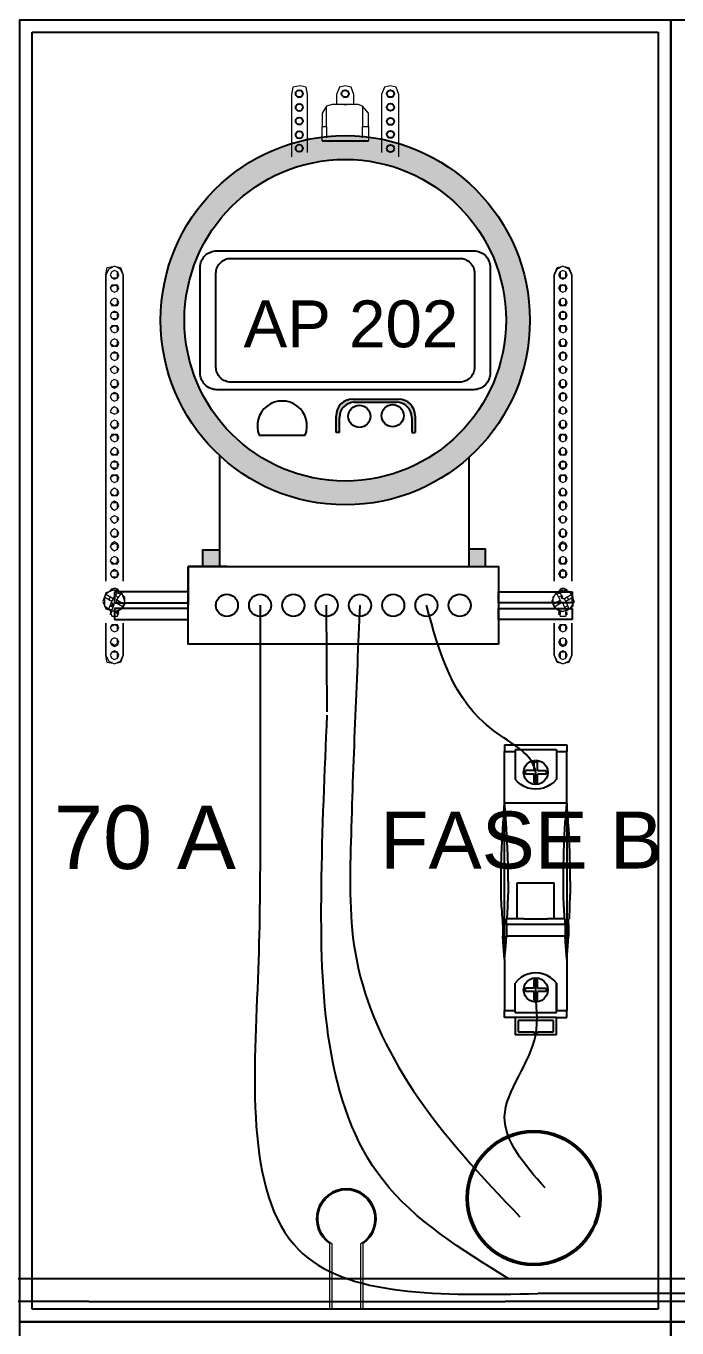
# Model space of a CAD drawing. Header units: millimetres. Extents: x 2991 to 3503, y 2795 to 2987.
# Drawn here: x 3353.17 to 3357.29, y 2888.04 to 2896.27 of the extents above; entities that cross this region are included whole.
import ezdxf

# ---------------------------------------------------------------- set-up
doc = ezdxf.new("R2010")
doc.units = ezdxf.units.MM
doc.linetypes.add('ACAD_ISO02W100', pattern=[15, 12, -3])
doc.layers.add('IND', color=7, linetype='Continuous', lineweight=13)
doc.layers.add('Pranchas', color=3, linetype='Continuous')
doc.styles.get("Standard").update_dxf_attribs({"font": ''})
doc.styles.get('Standard').set_extended_font_data('Arial')

msp = doc.modelspace()

# ---------------------------------------------------------------- hatches: boundary and pattern name
h = msp.add_hatch(color=256)
h.dxf.hatch_style = 1
h.paths.add_polyline_path([(3354.3947, 2892.961), (3354.2895, 2892.961), (3354.2895, 2892.8558), (3354.3947, 2892.8558)])
h.paths.add_polyline_path([(3356.0783, 2892.9647), (3355.9731, 2892.9647), (3355.9731, 2892.8558), (3356.0783, 2892.8558)])
h.paths.add_polyline_path([(3356.3583, 2894.4131, 1), (3354.0231, 2894.4131, 1)])
h.paths.add_polyline_path([(3354.174, 2894.4131, -1), (3356.2074, 2894.4131, -1)], flags=16)
h.paths.add_polyline_path([(3356.1077, 2894.0792, -0.414214), (3356.0025, 2893.974), (3354.3789, 2893.974, -0.414214), (3354.2737, 2894.0792), (3354.2737, 2894.747, -0.414214), (3354.3789, 2894.8522), (3356.0025, 2894.8522, -0.414214), (3356.1077, 2894.747)], flags=0)
h.paths.add_polyline_path([(3356.0079, 2894.1155, -0.414214), (3355.9142, 2894.0218), (3354.4672, 2894.0218, -0.414214), (3354.3734, 2894.1155), (3354.3734, 2894.7107, -0.414214), (3354.4672, 2894.8044), (3355.9142, 2894.8044, -0.414214), (3356.0079, 2894.7107)], flags=0)
h.paths.add_polyline_path([(3355.5605, 2893.8091, -1), (3355.4203, 2893.8091, -1)], flags=0)
h.paths.add_polyline_path([(3355.3502, 2893.8053, -1), (3355.21, 2893.8053, -1)], flags=0)
h.paths.add_polyline_path([(3354.9372, 2893.6853), (3354.6467, 2893.6853, -1.494135)], flags=0)
h = msp.add_hatch(color=256)
h.dxf.hatch_style = 1
h.paths.add_polyline_path([(3355.6319, 2893.809, 0.414214), (3355.5268, 2893.9142), (3355.238, 2893.9142, 0.414214), (3355.1328, 2893.809), (3355.1328, 2893.7038), (3355.1536, 2893.7038), (3355.1536, 2893.7983, -0.414214), (3355.25, 2893.8947), (3355.5147, 2893.8947, -0.414214), (3355.6111, 2893.7983), (3355.6111, 2893.7037), (3355.6319, 2893.7038)])

# ---------------------------------------------------------------- linework, layer by layer
for p, q in [((3353.2119, 2888.16), (3353.2119, 2896.2336)), ((3353.2119, 2896.2336), (3355.1907, 2896.2336)), ((3355.1907, 2896.2336), (3357.1695, 2896.2336)), ((3357.1695, 2896.2336), (3357.1695, 2888.16)), ((3355.0438, 2895.547), (3355.3376, 2895.547)), ((3355.238, 2893.9142), (3355.5268, 2893.9142)), ((3355.25, 2893.8947), (3355.5147, 2893.8947)), ((3355.1328, 2893.7038), (3355.1328, 2893.809)), ((3355.1536, 2893.7038), (3355.1536, 2893.7983)), ((3355.6111, 2893.7983), (3355.6111, 2893.7037)), ((3355.6319, 2893.809), (3355.6319, 2893.7038)), ((3354.6467, 2893.6853), (3354.9372, 2893.6853)), ((3355.1536, 2893.7038), (3355.1328, 2893.7038)), ((3355.6111, 2893.7037), (3355.6319, 2893.7038)), ((3354.3947, 2893.5589), (3354.3947, 2892.8558)), ((3355.9731, 2893.5464), (3355.9731, 2892.8558)), ((3354.4422, 2892.8558), (3354.1968, 2892.8558)), ((3354.1968, 2892.8558), (3354.1968, 2892.613)), ((3354.1968, 2892.6956), (3353.7322, 2892.6956)), ((3353.7322, 2892.6956), (3353.7322, 2892.6255)), ((3354.1968, 2892.6255), (3354.1968, 2892.6956)), ((3356.1601, 2892.6956), (3356.6247, 2892.6956)), ((3356.1601, 2892.6255), (3356.1601, 2892.6956)), ((3356.6247, 2892.6956), (3356.6247, 2892.6255)), ((3353.7322, 2892.6255), (3353.7322, 2892.6255)), ((3353.7322, 2892.6255), (3354.1968, 2892.6255)), ((3356.6247, 2892.6255), (3356.1601, 2892.6255)), ((3356.6247, 2892.6255), (3356.6247, 2892.6255)), ((3354.1968, 2892.5904), (3353.7322, 2892.5904)), ((3353.7322, 2892.5904), (3353.7322, 2892.5203)), ((3353.7322, 2892.5203), (3353.7322, 2892.5203)), ((3353.7322, 2892.5203), (3354.1968, 2892.5203)), ((3354.1968, 2892.5203), (3354.1968, 2892.5904)), ((3356.1601, 2892.5904), (3356.6247, 2892.5904)), ((3356.1601, 2892.5203), (3356.1601, 2892.5904)), ((3356.6247, 2892.5203), (3356.1601, 2892.5203)), ((3356.6247, 2892.5904), (3356.6247, 2892.5203)), ((3356.6247, 2892.5203), (3356.6247, 2892.5203)), ((3356.1987, 2891.729), (3356.1987, 2891.6854)), ((3356.1987, 2891.729), (3356.5917, 2891.729)), ((3356.2642, 2891.6963), (3356.2642, 2891.6854)), ((3356.5262, 2891.6963), (3356.2642, 2891.6963)), ((3356.5262, 2891.6963), (3356.5262, 2891.6854)), ((3356.5917, 2891.729), (3356.5917, 2891.6854)), ((3356.1987, 2891.6854), (3356.2642, 2891.6854)), ((3356.1987, 2891.36), (3356.1987, 2891.6854)), ((3356.2642, 2891.6854), (3356.2642, 2891.5107)), ((3356.329, 2891.5926), (3356.3411, 2891.6084)), ((3356.3411, 2891.6084), (3356.357, 2891.6205)), ((3356.357, 2891.6205), (3356.3754, 2891.6282)), ((3356.3754, 2891.6282), (3356.3952, 2891.6308)), ((3356.3843, 2891.6199), (3356.4061, 2891.6199)), ((3356.3843, 2891.5653), (3356.3843, 2891.6199)), ((3356.3952, 2891.6308), (3356.415, 2891.6282)), ((3356.4061, 2891.5653), (3356.4061, 2891.6199)), ((3356.415, 2891.6282), (3356.4334, 2891.6205)), ((3356.4334, 2891.6205), (3356.4492, 2891.6084)), ((3356.4492, 2891.6084), (3356.4614, 2891.5926)), ((3356.5262, 2891.6854), (3356.5917, 2891.6854)), ((3356.5262, 2891.6854), (3356.5262, 2891.5107)), ((3356.5917, 2891.36), (3356.5917, 2891.6854)), ((3356.3188, 2891.5544), (3356.3214, 2891.5741)), ((3356.3214, 2891.5346), (3356.3188, 2891.5544)), ((3356.3214, 2891.5741), (3356.329, 2891.5926)), ((3356.329, 2891.5161), (3356.3214, 2891.5346)), ((3356.3297, 2891.5434), (3356.3297, 2891.5653)), ((3356.3843, 2891.5653), (3356.3297, 2891.5653)), ((3356.3843, 2891.5434), (3356.3297, 2891.5434)), ((3356.3843, 2891.4888), (3356.3843, 2891.5434)), ((3356.4061, 2891.5653), (3356.4607, 2891.5653)), ((3356.4607, 2891.5434), (3356.4061, 2891.5434)), ((3356.4061, 2891.4888), (3356.4061, 2891.5434)), ((3356.4607, 2891.5653), (3356.4607, 2891.5434)), ((3356.4614, 2891.5926), (3356.469, 2891.5741)), ((3356.469, 2891.5346), (3356.4614, 2891.5161)), ((3356.469, 2891.5741), (3356.4716, 2891.5544)), ((3356.4716, 2891.5544), (3356.469, 2891.5346)), ((3356.2812, 2891.4923), (3356.2642, 2891.5107)), ((3356.3007, 2891.4766), (3356.2812, 2891.4923)), ((3356.3224, 2891.464), (3356.3007, 2891.4766)), ((3356.3457, 2891.4548), (3356.3224, 2891.464)), ((3356.3411, 2891.5003), (3356.329, 2891.5161)), ((3356.357, 2891.4882), (3356.3411, 2891.5003)), ((3356.3702, 2891.4492), (3356.3457, 2891.4548)), ((3356.3754, 2891.4805), (3356.357, 2891.4882)), ((3356.3952, 2891.4474), (3356.3702, 2891.4492)), ((3356.3952, 2891.4779), (3356.3754, 2891.4805)), ((3356.4061, 2891.4888), (3356.3843, 2891.4888)), ((3356.415, 2891.4805), (3356.3952, 2891.4779)), ((3356.4202, 2891.4492), (3356.3952, 2891.4474)), ((3356.4334, 2891.4882), (3356.415, 2891.4805)), ((3356.4446, 2891.4548), (3356.4202, 2891.4492)), ((3356.4492, 2891.5003), (3356.4334, 2891.4882)), ((3356.4679, 2891.464), (3356.4446, 2891.4548)), ((3356.4614, 2891.5161), (3356.4492, 2891.5003)), ((3356.4896, 2891.4766), (3356.4679, 2891.464)), ((3356.5092, 2891.4923), (3356.4896, 2891.4766)), ((3356.5262, 2891.5107), (3356.5092, 2891.4923)), ((3356.1914, 2891.2692), (3356.192, 2891.2789)), ((3356.192, 2891.2789), (3356.1938, 2891.3004)), ((3356.1938, 2891.3004), (3356.1987, 2891.36)), ((3356.5917, 2891.36), (3356.1987, 2891.36)), ((3356.2036, 2891.3004), (3356.1987, 2891.36)), ((3356.1987, 2890.3731), (3356.1987, 2891.36)), ((3356.2036, 2891.3004), (3356.2053, 2891.2786)), ((3356.2068, 2891.257), (3356.2053, 2891.2786)), ((3356.5844, 2891.2692), (3356.585, 2891.2789)), ((3356.585, 2891.2789), (3356.5868, 2891.3004)), ((3356.5868, 2891.3004), (3356.5917, 2891.36)), ((3356.5966, 2891.3004), (3356.5917, 2891.36)), ((3356.5917, 2891.36), (3356.5917, 2890.3731)), ((3356.5966, 2891.3004), (3356.5984, 2891.2786)), ((3356.5998, 2891.257), (3356.5984, 2891.2786)), ((3356.1823, 2891.1145), (3356.1865, 2891.1967)), ((3356.1865, 2891.1967), (3356.1893, 2891.2377)), ((3356.1893, 2891.2377), (3356.1906, 2891.257)), ((3356.1914, 2891.2692), (3356.1906, 2891.257)), ((3356.208, 2891.2377), (3356.2068, 2891.257)), ((3356.2108, 2891.1967), (3356.208, 2891.2377)), ((3356.215, 2891.1145), (3356.2108, 2891.1967)), ((3356.5753, 2891.1145), (3356.5796, 2891.1967)), ((3356.5796, 2891.1967), (3356.5823, 2891.2377)), ((3356.5823, 2891.2377), (3356.5836, 2891.257)), ((3356.5844, 2891.2692), (3356.5836, 2891.257)), ((3356.6011, 2891.2377), (3356.5998, 2891.257)), ((3356.6038, 2891.1967), (3356.6011, 2891.2377)), ((3356.6081, 2891.1145), (3356.6038, 2891.1967)), ((3356.1793, 2891.032), (3356.1823, 2891.1145)), ((3356.2181, 2891.032), (3356.215, 2891.1145)), ((3356.5723, 2891.032), (3356.5753, 2891.1145)), ((3356.6111, 2891.032), (3356.6081, 2891.1145)), ((3356.1774, 2890.9493), (3356.1793, 2891.032)), ((3356.2199, 2890.9493), (3356.2181, 2891.032)), ((3356.5705, 2890.9493), (3356.5723, 2891.032)), ((3356.6129, 2890.9493), (3356.6111, 2891.032)), ((3356.1768, 2890.8665), (3356.1774, 2890.9493)), ((3356.2205, 2890.8665), (3356.2199, 2890.9493)), ((3356.5699, 2890.8665), (3356.5705, 2890.9493)), ((3356.6135, 2890.8665), (3356.6129, 2890.9493)), ((3356.1774, 2890.7838), (3356.1768, 2890.8665)), ((3356.2205, 2890.8665), (3356.2199, 2890.7838)), ((3356.5705, 2890.7838), (3356.5699, 2890.8665)), ((3356.6135, 2890.8665), (3356.6129, 2890.7838)), ((3356.2786, 2890.6281), (3356.2786, 2890.8558)), ((3356.2786, 2890.8558), (3356.5114, 2890.8558)), ((3356.5114, 2890.6281), (3356.5114, 2890.8558)), ((3356.1793, 2890.7011), (3356.1774, 2890.7838)), ((3356.2181, 2890.7011), (3356.2199, 2890.7838)), ((3356.5723, 2890.7011), (3356.5705, 2890.7838)), ((3356.6111, 2890.7011), (3356.6129, 2890.7838)), ((3356.1793, 2890.7011), (3356.1819, 2890.6281)), ((3356.1877, 2890.6281), (3356.1819, 2890.6281)), ((3356.1877, 2890.5924), (3356.1877, 2890.6281)), ((3356.2154, 2890.6281), (3356.2096, 2890.6281)), ((3356.2096, 2890.5924), (3356.2096, 2890.6281)), ((3356.2154, 2890.6281), (3356.2181, 2890.7011)), ((3356.2786, 2890.6281), (3356.2154, 2890.6281)), ((3356.3205, 2890.6281), (3356.2786, 2890.6281)), ((3356.3205, 2890.6281), (3356.4691, 2890.6281)), ((3356.5114, 2890.6281), (3356.4691, 2890.6281)), ((3356.575, 2890.6281), (3356.5114, 2890.6281)), ((3356.5723, 2890.7011), (3356.575, 2890.6281)), ((3356.5808, 2890.6281), (3356.575, 2890.6281)), ((3356.5808, 2890.5924), (3356.5808, 2890.6281)), ((3356.6084, 2890.6281), (3356.6026, 2890.6281)), ((3356.6026, 2890.5924), (3356.6026, 2890.6281)), ((3356.6084, 2890.6281), (3356.6111, 2890.7011)), ((3356.1877, 2890.5924), (3356.1877, 2890.5191)), ((3356.5808, 2890.5924), (3356.2096, 2890.5924)), ((3356.2096, 2890.5924), (3356.2096, 2890.5191)), ((3356.5808, 2890.5924), (3356.5808, 2890.5191)), ((3356.6026, 2890.5924), (3356.6026, 2890.5191)), ((3356.192, 2890.4545), (3356.1877, 2890.5191)), ((3356.2053, 2890.4545), (3356.2096, 2890.5191)), ((3356.5808, 2890.5191), (3356.2096, 2890.5191)), ((3356.585, 2890.4545), (3356.5808, 2890.5191)), ((3356.5984, 2890.4545), (3356.6026, 2890.5191)), ((3356.1987, 2890.3731), (3356.192, 2890.4545)), ((3356.1987, 2890.3731), (3356.2053, 2890.4545)), ((3356.1987, 2890.3731), (3356.1987, 2890.0477)), ((3356.5917, 2890.3731), (3356.585, 2890.4545)), ((3356.5917, 2890.3731), (3356.5984, 2890.4545)), ((3356.5917, 2890.3731), (3356.5917, 2890.0477)), ((3356.2812, 2890.2408), (3356.2642, 2890.2224)), ((3356.2642, 2890.0477), (3356.2642, 2890.2224)), ((3356.2642, 2890.0477), (3356.2642, 2890.2224)), ((3356.3007, 2890.2565), (3356.2812, 2890.2408)), ((3356.3224, 2890.2691), (3356.3007, 2890.2565)), ((3356.3214, 2890.1985), (3356.329, 2890.217)), ((3356.3457, 2890.2783), (3356.3224, 2890.2691)), ((3356.329, 2890.217), (3356.3411, 2890.2328)), ((3356.3411, 2890.2328), (3356.357, 2890.2449)), ((3356.3702, 2890.2839), (3356.3457, 2890.2783)), ((3356.357, 2890.2449), (3356.3754, 2890.2526)), ((3356.3952, 2890.2857), (3356.3702, 2890.2839)), ((3356.3754, 2890.2526), (3356.3952, 2890.2552)), ((3356.3843, 2890.1897), (3356.3843, 2890.2442)), ((3356.3843, 2890.2442), (3356.4061, 2890.2442)), ((3356.4202, 2890.2839), (3356.3952, 2890.2857)), ((3356.3952, 2890.2552), (3356.415, 2890.2526)), ((3356.4061, 2890.1897), (3356.4061, 2890.2442)), ((3356.415, 2890.2526), (3356.4334, 2890.2449)), ((3356.4446, 2890.2783), (3356.4202, 2890.2839)), ((3356.4334, 2890.2449), (3356.4492, 2890.2328)), ((3356.4679, 2890.2691), (3356.4446, 2890.2783)), ((3356.4492, 2890.2328), (3356.4614, 2890.217)), ((3356.4614, 2890.217), (3356.469, 2890.1985)), ((3356.4896, 2890.2565), (3356.4679, 2890.2691)), ((3356.5092, 2890.2408), (3356.4896, 2890.2565)), ((3356.5262, 2890.2224), (3356.5092, 2890.2408)), ((3356.5262, 2890.2224), (3356.5262, 2890.0477)), ((3356.5262, 2890.0477), (3356.5262, 2890.2224)), ((3356.3188, 2890.1787), (3356.3214, 2890.1985)), ((3356.3214, 2890.159), (3356.3188, 2890.1787)), ((3356.329, 2890.1405), (3356.3214, 2890.159)), ((3356.3411, 2890.1247), (3356.329, 2890.1405)), ((3356.3297, 2890.1678), (3356.3297, 2890.1897)), ((3356.3843, 2890.1897), (3356.3297, 2890.1897)), ((3356.3843, 2890.1678), (3356.3297, 2890.1678)), ((3356.3843, 2890.1132), (3356.3843, 2890.1678)), ((3356.4061, 2890.1897), (3356.4607, 2890.1897)), ((3356.4607, 2890.1678), (3356.4061, 2890.1678)), ((3356.4061, 2890.1132), (3356.4061, 2890.1678)), ((3356.4614, 2890.1405), (3356.4492, 2890.1247)), ((3356.4607, 2890.1897), (3356.4607, 2890.1678)), ((3356.469, 2890.159), (3356.4614, 2890.1405)), ((3356.469, 2890.1985), (3356.4716, 2890.1787)), ((3356.4716, 2890.1787), (3356.469, 2890.159)), ((3356.1987, 2890.0041), (3356.1987, 2890.0477)), ((3356.1987, 2890.0477), (3356.2642, 2890.0477)), ((3356.2642, 2890.0368), (3356.2642, 2890.0477)), ((3356.357, 2890.1126), (3356.3411, 2890.1247)), ((3356.3754, 2890.1049), (3356.357, 2890.1126)), ((3356.3952, 2890.1023), (3356.3754, 2890.1049)), ((3356.4061, 2890.1132), (3356.3843, 2890.1132)), ((3356.415, 2890.1049), (3356.3952, 2890.1023)), ((3356.4334, 2890.1126), (3356.415, 2890.1049)), ((3356.4492, 2890.1247), (3356.4334, 2890.1126)), ((3356.5262, 2890.0477), (3356.5917, 2890.0477)), ((3356.5262, 2890.0368), (3356.5262, 2890.0477)), ((3356.5917, 2890.0041), (3356.5917, 2890.0477)), ((3356.2642, 2890.0041), (3356.1987, 2890.0041)), ((3356.2642, 2890.0368), (3356.5262, 2890.0368)), ((3356.5262, 2890.0041), (3356.2642, 2890.0041)), ((3356.2642, 2890.0041), (3356.2642, 2889.8949)), ((3356.2831, 2889.9851), (3356.2831, 2889.9139)), ((3356.5072, 2889.9851), (3356.2831, 2889.9851)), ((3356.5072, 2889.9139), (3356.5072, 2889.9851)), ((3356.5262, 2890.0041), (3356.5917, 2890.0041)), ((3356.5262, 2889.8949), (3356.5262, 2890.0041)), ((3356.5262, 2889.8949), (3356.2642, 2889.8949)), ((3356.2831, 2889.9139), (3356.3843, 2889.9139)), ((3356.3846, 2889.911), (3356.3843, 2889.9139)), ((3356.3857, 2889.9084), (3356.3846, 2889.911)), ((3356.3875, 2889.9061), (3356.3857, 2889.9084)), ((3356.3897, 2889.9044), (3356.3875, 2889.9061)), ((3356.3924, 2889.9033), (3356.3897, 2889.9044)), ((3356.3952, 2889.9029), (3356.3924, 2889.9033)), ((3356.398, 2889.9033), (3356.3952, 2889.9029)), ((3356.4006, 2889.9044), (3356.398, 2889.9033)), ((3356.4029, 2889.9061), (3356.4006, 2889.9044)), ((3356.4046, 2889.9084), (3356.4029, 2889.9061)), ((3356.4057, 2889.911), (3356.4046, 2889.9084)), ((3356.4061, 2889.9139), (3356.4057, 2889.911)), ((3356.4061, 2889.9139), (3356.5072, 2889.9139)), ((3357.1695, 2888.16), (3353.2119, 2888.16))]:
    msp.add_line(p, q)
at = {"color": 5}
for p, q in [((3355.0766, 2891.9365), (3355.0732, 2892.6104)), ((3355.0766, 2888.352), (3352.1094, 2888.352)), ((3361.5688, 2888.352), (3355.0766, 2888.352))]:
    msp.add_line(p, q, dxfattribs=at)
at = {"color": 1}
for p, q in [((3357.5714, 2888.259), (3356.4095, 2888.259)), ((3353.5693, 2888.208), (3352.0856, 2888.208)), ((3353.5693, 2888.208), (3356.2015, 2888.208)), ((3357.6853, 2888.208), (3356.2015, 2888.208))]:
    msp.add_line(p, q, dxfattribs=at)
for points in [[(3357.2486, 2896.3128), (3357.2486, 2888.0809), (3353.1327, 2888.0809), (3353.1327, 2896.3128)], [(3361.3646, 2896.3128), (3361.3646, 2888.0809), (3357.2486, 2888.0809), (3357.2486, 2896.3128)], [(3354.3947, 2892.8558), (3354.2895, 2892.8558), (3354.2895, 2892.961), (3354.3947, 2892.961)], [(3355.9731, 2892.8558), (3356.0783, 2892.8558), (3356.0783, 2892.9647), (3355.9731, 2892.9647)], [(3354.1968, 2892.8558), (3356.1601, 2892.8558), (3356.1601, 2892.365), (3354.1968, 2892.365)], [(3357.2486, 2888.0809), (3357.2486, 2879.849), (3353.1327, 2879.849), (3353.1327, 2888.0809)], [(3361.3646, 2888.0809), (3361.3646, 2879.849), (3357.2486, 2879.849), (3357.2486, 2888.0809)]]:
    msp.add_lwpolyline(points, close=True)
at = {"color": 0, "lineweight": 18}
for points in [[(3354.952, 2895.4735), (3354.952, 2895.8408), (3354.9428, 2895.8867), (3354.9061, 2895.8959), (3354.8602, 2895.8867), (3354.851, 2895.8408), (3354.851, 2895.4461)], [(3355.2458, 2895.7765), (3355.2458, 2895.8408), (3355.2274, 2895.8867), (3355.1907, 2895.8959), (3355.154, 2895.8867), (3355.1356, 2895.8408), (3355.1356, 2895.7765)], [(3355.5304, 2895.4461), (3355.5304, 2895.8408), (3355.512, 2895.8867), (3355.4753, 2895.8959), (3355.4386, 2895.8867), (3355.4202, 2895.8408), (3355.4202, 2895.4735)], [(3355.0713, 2895.6388), (3355.0713, 2895.7673), (3355.0438, 2895.7214), (3355.0438, 2895.6388)], [(3355.3008, 2895.7673), (3355.2733, 2895.7765), (3355.1081, 2895.7765), (3355.0713, 2895.7673)], [(3355.3376, 2895.6388), (3355.3376, 2895.7214), (3355.3008, 2895.7673), (3355.3008, 2895.6388)], [(3355.0438, 2895.547), (3355.0438, 2895.6388), (3355.0713, 2895.6388), (3355.0713, 2895.5654)], [(3355.3008, 2895.5654), (3355.3008, 2895.6388), (3355.3376, 2895.6388), (3355.3376, 2895.547)], [(3353.6771, 2892.6804), (3353.6679, 2892.6622)], [(3353.7046, 2892.708), (3353.7138, 2892.708), (3353.7138, 2892.7172)], [(3353.7597, 2892.6988), (3353.7414, 2892.7172), (3353.723, 2892.7172), (3353.7046, 2892.6988)], [(3353.7414, 2892.708), (3353.7505, 2892.708), (3353.7505, 2892.7172)], [(3353.7505, 2892.708), (3353.7597, 2892.708)], [(3356.595, 2892.6988), (3356.5767, 2892.7172), (3356.5583, 2892.7172), (3356.5399, 2892.6988)], [(3356.5491, 2892.7172), (3356.5491, 2892.708), (3356.5583, 2892.708)], [(3356.595, 2892.708), (3356.5859, 2892.708), (3356.5859, 2892.7172)], [(3356.6318, 2892.6622), (3356.6226, 2892.6804)], [(3353.6955, 2892.6438), (3353.7046, 2892.6622)], [(3353.7046, 2892.6071), (3353.723, 2892.598)], [(3353.723, 2892.653), (3353.7138, 2892.6346)], [(3353.7138, 2892.6255), (3353.723, 2892.6163), (3353.7138, 2892.6071), (3353.7138, 2892.6163), (3353.7138, 2892.6071)], [(3353.7505, 2892.6622), (3353.7414, 2892.6714)], [(3353.7414, 2892.6255), (3353.7505, 2892.6438)], [(3353.7597, 2892.6346), (3353.7505, 2892.6163)], [(3353.7873, 2892.598), (3353.7965, 2892.6163)], [(3356.5032, 2892.6163), (3356.5124, 2892.598)], [(3356.5399, 2892.6163), (3356.5308, 2892.6346)], [(3356.5583, 2892.6714), (3356.5399, 2892.6622)], [(3356.5491, 2892.6438), (3356.5583, 2892.6255)], [(3356.5675, 2892.653), (3356.5583, 2892.653), (3356.5583, 2892.6622), (3356.5675, 2892.6714)], [(3356.5859, 2892.6346), (3356.5767, 2892.653)], [(3356.5767, 2892.598), (3356.595, 2892.6071)], [(3356.595, 2892.6622), (3356.6042, 2892.6438)], [(3353.7138, 2892.5704), (3353.7046, 2892.5704), (3353.7138, 2892.5429), (3353.7505, 2892.5429), (3353.7597, 2892.5704)], [(3353.7505, 2892.5521), (3353.7414, 2892.5704)], [(3353.7597, 2892.5521), (3353.7505, 2892.5704)], [(3356.5399, 2892.5521), (3356.5491, 2892.5704), (3356.5491, 2892.5521)], [(3356.5491, 2892.5704), (3356.5399, 2892.5704), (3356.5491, 2892.5429), (3356.5859, 2892.5429), (3356.595, 2892.5704)], [(3356.5859, 2892.5521), (3356.5859, 2892.5704), (3356.595, 2892.5521)]]:
    msp.add_lwpolyline(points, dxfattribs=at)
for points in [[(3355.1815, 2895.7765), (3355.1999, 2895.7765)], [(3353.7873, 2894.6998), (3353.7873, 2892.763), (3353.7873, 2894.6998), (3353.7689, 2894.7366), (3353.7322, 2894.7549), (3353.6955, 2894.7366), (3353.6771, 2894.6998), (3353.6863, 2894.7458), (3353.7322, 2894.7549), (3353.7689, 2894.7458)], [(3356.5124, 2894.6998), (3356.5308, 2894.7458), (3356.5675, 2894.7549), (3356.6042, 2894.7458), (3356.6226, 2894.6998), (3356.6042, 2894.7366), (3356.5675, 2894.7549), (3356.5308, 2894.7366)], [(3353.6771, 2892.763), (3353.6771, 2894.6998)], [(3353.7597, 2894.6998), (3353.7505, 2894.7182), (3353.7322, 2894.7274), (3353.7138, 2894.7182), (3353.7046, 2894.6998), (3353.7138, 2894.6815), (3353.7322, 2894.6723), (3353.7505, 2894.6815)], [(3353.7505, 2894.6998), (3353.7505, 2894.7182), (3353.7322, 2894.7274), (3353.7138, 2894.7182), (3353.7046, 2894.6998), (3353.7138, 2894.6815), (3353.7505, 2894.6815)], [(3356.5124, 2892.763), (3356.5124, 2894.6998)], [(3356.595, 2894.6998), (3356.5859, 2894.7182), (3356.5675, 2894.7274), (3356.5491, 2894.7182), (3356.5399, 2894.6998), (3356.5491, 2894.6815), (3356.5675, 2894.6723), (3356.5859, 2894.6815)], [(3356.5859, 2894.6998), (3356.5859, 2894.7182), (3356.5675, 2894.7274), (3356.5491, 2894.7182), (3356.5491, 2894.6815), (3356.5859, 2894.6815)], [(3356.6226, 2894.6998), (3356.6226, 2892.763)], [(3353.7597, 2894.6172), (3353.7505, 2894.6356), (3353.7138, 2894.6356), (3353.7046, 2894.6172), (3353.7138, 2894.5989), (3353.7322, 2894.5897), (3353.7505, 2894.5989)], [(3353.7505, 2894.6172), (3353.7505, 2894.6264), (3353.7322, 2894.6356), (3353.7138, 2894.6264), (3353.7046, 2894.6172), (3353.7138, 2894.5989), (3353.7322, 2894.5897), (3353.7505, 2894.5989)], [(3356.595, 2894.6172), (3356.5859, 2894.6356), (3356.5491, 2894.6356), (3356.5399, 2894.6172), (3356.5491, 2894.5989), (3356.5675, 2894.5897), (3356.5859, 2894.5989)], [(3356.5859, 2894.6172), (3356.5859, 2894.6264), (3356.5675, 2894.6356), (3356.5491, 2894.6264), (3356.5491, 2894.5989), (3356.5675, 2894.5897), (3356.5859, 2894.5989)], [(3353.7597, 2894.5254), (3353.7505, 2894.5438), (3353.7322, 2894.553), (3353.7138, 2894.5438), (3353.7046, 2894.5254), (3353.7138, 2894.5071), (3353.7505, 2894.5071)], [(3353.7505, 2894.5254), (3353.7505, 2894.5438), (3353.7322, 2894.553), (3353.7138, 2894.5438), (3353.7046, 2894.5254), (3353.7138, 2894.5162), (3353.7322, 2894.5071), (3353.7505, 2894.5162)], [(3356.595, 2894.5254), (3356.5859, 2894.5438), (3356.5675, 2894.553), (3356.5491, 2894.5438), (3356.5399, 2894.5254), (3356.5491, 2894.5071), (3356.5859, 2894.5071)], [(3356.5859, 2894.5254), (3356.5859, 2894.5438), (3356.5675, 2894.553), (3356.5491, 2894.5438), (3356.5491, 2894.5162), (3356.5675, 2894.5071), (3356.5859, 2894.5162)], [(3353.7597, 2894.4428), (3353.7505, 2894.4612), (3353.7322, 2894.4703), (3353.7138, 2894.4612), (3353.7046, 2894.4428), (3353.7138, 2894.4244), (3353.7322, 2894.4153), (3353.7505, 2894.4244)], [(3353.7505, 2894.4428), (3353.7505, 2894.4612), (3353.7138, 2894.4612), (3353.7046, 2894.4428), (3353.7138, 2894.4244), (3353.7505, 2894.4244)], [(3356.595, 2894.4428), (3356.5859, 2894.4612), (3356.5675, 2894.4703), (3356.5491, 2894.4612), (3356.5399, 2894.4428), (3356.5491, 2894.4244), (3356.5675, 2894.4153), (3356.5859, 2894.4244)], [(3356.5859, 2894.4428), (3356.5859, 2894.4612), (3356.5491, 2894.4612), (3356.5491, 2894.4244), (3356.5859, 2894.4244)], [(3353.7597, 2894.3602), (3353.7505, 2894.3785), (3353.7138, 2894.3785), (3353.7046, 2894.3602), (3353.7138, 2894.3418), (3353.7322, 2894.3326), (3353.7505, 2894.3418)], [(3353.7505, 2894.3602), (3353.7505, 2894.3693), (3353.7322, 2894.3785), (3353.7138, 2894.3693), (3353.7046, 2894.3602), (3353.7138, 2894.3418), (3353.7322, 2894.3326), (3353.7505, 2894.3418)], [(3356.595, 2894.3602), (3356.5859, 2894.3785), (3356.5491, 2894.3785), (3356.5399, 2894.3602), (3356.5491, 2894.3418), (3356.5675, 2894.3326), (3356.5859, 2894.3418)], [(3356.5859, 2894.3602), (3356.5859, 2894.3693), (3356.5675, 2894.3785), (3356.5491, 2894.3693), (3356.5491, 2894.3418), (3356.5675, 2894.3326), (3356.5859, 2894.3418)], [(3353.7505, 2894.2685), (3353.7505, 2894.2868), (3353.7322, 2894.2959), (3353.7138, 2894.2868), (3353.7046, 2894.2685), (3353.7138, 2894.2592), (3353.7322, 2894.25), (3353.7505, 2894.2592)], [(3353.7597, 2894.2685), (3353.7505, 2894.2868), (3353.7322, 2894.2959), (3353.7138, 2894.2868), (3353.7046, 2894.2685), (3353.7138, 2894.25), (3353.7505, 2894.25)], [(3356.595, 2894.2685), (3356.5859, 2894.2868), (3356.5675, 2894.2959), (3356.5491, 2894.2868), (3356.5399, 2894.2685), (3356.5491, 2894.25), (3356.5859, 2894.25)], [(3356.5859, 2894.2685), (3356.5859, 2894.2868), (3356.5675, 2894.2959), (3356.5491, 2894.2868), (3356.5491, 2894.2592), (3356.5675, 2894.25), (3356.5859, 2894.2592)], [(3353.7597, 2894.1858), (3353.7505, 2894.2041), (3353.7322, 2894.2134), (3353.7138, 2894.2041), (3353.7046, 2894.1858), (3353.7138, 2894.1675), (3353.7322, 2894.1583), (3353.7505, 2894.1675)], [(3353.7505, 2894.1858), (3353.7505, 2894.2041), (3353.7138, 2894.2041), (3353.7046, 2894.1858), (3353.7138, 2894.1675), (3353.7322, 2894.1583), (3353.7505, 2894.1675)], [(3356.595, 2894.1858), (3356.5859, 2894.2041), (3356.5675, 2894.2134), (3356.5491, 2894.2041), (3356.5399, 2894.1858), (3356.5491, 2894.1675), (3356.5675, 2894.1583), (3356.5859, 2894.1675)], [(3356.5859, 2894.1858), (3356.5859, 2894.2041), (3356.5491, 2894.2041), (3356.5491, 2894.1675), (3356.5675, 2894.1583), (3356.5859, 2894.1675)], [(3353.7597, 2894.1032), (3353.7505, 2894.1124), (3353.7322, 2894.1216), (3353.7138, 2894.1124), (3353.7046, 2894.1032), (3353.7138, 2894.0848), (3353.7322, 2894.0757), (3353.7505, 2894.0848)], [(3353.7505, 2894.1032), (3353.7505, 2894.1124), (3353.7322, 2894.1216), (3353.7138, 2894.1124), (3353.7046, 2894.1032), (3353.7138, 2894.0848), (3353.7322, 2894.0757), (3353.7505, 2894.0848)], [(3356.595, 2894.1032), (3356.5859, 2894.1124), (3356.5675, 2894.1216), (3356.5491, 2894.1124), (3356.5399, 2894.1032), (3356.5491, 2894.0848), (3356.5675, 2894.0757), (3356.5859, 2894.0848)], [(3356.5859, 2894.1032), (3356.5859, 2894.1124), (3356.5675, 2894.1216), (3356.5491, 2894.1124), (3356.5491, 2894.0848), (3356.5675, 2894.0757), (3356.5859, 2894.0848)], [(3353.7597, 2894.0114), (3353.7505, 2894.0298), (3353.7322, 2894.0389), (3353.7138, 2894.0298), (3353.7046, 2894.0114), (3353.7138, 2893.993), (3353.7322, 2893.9839), (3353.7505, 2893.993)], [(3353.7505, 2894.0114), (3353.7505, 2894.0298), (3353.7322, 2894.0389), (3353.7138, 2894.0298), (3353.7046, 2894.0114), (3353.7138, 2893.993), (3353.7505, 2893.993)], [(3356.595, 2894.0114), (3356.5859, 2894.0298), (3356.5675, 2894.0389), (3356.5491, 2894.0298), (3356.5399, 2894.0114), (3356.5491, 2893.993), (3356.5675, 2893.9839), (3356.5859, 2893.993)], [(3356.5859, 2894.0114), (3356.5859, 2894.0298), (3356.5675, 2894.0389), (3356.5491, 2894.0298), (3356.5491, 2893.993), (3356.5859, 2893.993)], [(3353.7597, 2893.9288), (3353.7505, 2893.9471), (3353.7322, 2893.9563), (3353.7138, 2893.9471), (3353.7046, 2893.9288), (3353.7138, 2893.9104), (3353.7322, 2893.9012), (3353.7505, 2893.9104)], [(3353.7505, 2893.9288), (3353.7505, 2893.9471), (3353.7138, 2893.9471), (3353.7046, 2893.9288), (3353.7138, 2893.9104), (3353.7322, 2893.9012), (3353.7505, 2893.9104)], [(3356.595, 2893.9288), (3356.5859, 2893.9471), (3356.5675, 2893.9563), (3356.5491, 2893.9471), (3356.5399, 2893.9288), (3356.5491, 2893.9104), (3356.5675, 2893.9012), (3356.5859, 2893.9104)], [(3356.5859, 2893.9288), (3356.5859, 2893.9471), (3356.5491, 2893.9471), (3356.5491, 2893.9104), (3356.5675, 2893.9012), (3356.5859, 2893.9104)], [(3353.7505, 2893.837), (3353.7505, 2893.8553), (3353.7322, 2893.8645), (3353.7138, 2893.8553), (3353.7046, 2893.837), (3353.7138, 2893.8278), (3353.7322, 2893.8186), (3353.7505, 2893.8278)], [(3353.7597, 2893.837), (3353.7505, 2893.8553), (3353.7322, 2893.8645), (3353.7138, 2893.8553), (3353.7046, 2893.837), (3353.7138, 2893.8278), (3353.7322, 2893.8186), (3353.7505, 2893.8278)], [(3356.595, 2893.837), (3356.5859, 2893.8553), (3356.5675, 2893.8645), (3356.5491, 2893.8553), (3356.5399, 2893.837), (3356.5491, 2893.8278), (3356.5675, 2893.8186), (3356.5859, 2893.8278)], [(3356.5859, 2893.837), (3356.5859, 2893.8553), (3356.5675, 2893.8645), (3356.5491, 2893.8553), (3356.5491, 2893.8278), (3356.5675, 2893.8186), (3356.5859, 2893.8278)], [(3353.7505, 2893.7543), (3353.7505, 2893.7727), (3353.7322, 2893.7819), (3353.7138, 2893.7727), (3353.7046, 2893.7543), (3353.7138, 2893.736), (3353.7505, 2893.736)], [(3353.7597, 2893.7543), (3353.7505, 2893.7727), (3353.7322, 2893.7819), (3353.7138, 2893.7727), (3353.7046, 2893.7543), (3353.7138, 2893.736), (3353.7322, 2893.7268), (3353.7505, 2893.736)], [(3356.595, 2893.7543), (3356.5859, 2893.7727), (3356.5675, 2893.7819), (3356.5491, 2893.7727), (3356.5399, 2893.7543), (3356.5491, 2893.736), (3356.5675, 2893.7268), (3356.5859, 2893.736)], [(3356.5859, 2893.7543), (3356.5859, 2893.7727), (3356.5675, 2893.7819), (3356.5491, 2893.7727), (3356.5491, 2893.736), (3356.5859, 2893.736)], [(3353.7505, 2893.6717), (3353.7505, 2893.6809), (3353.7322, 2893.6901), (3353.7138, 2893.6809), (3353.7046, 2893.6717), (3353.7138, 2893.6534), (3353.7322, 2893.6442), (3353.7505, 2893.6534)], [(3353.7597, 2893.6717), (3353.7505, 2893.6901), (3353.7138, 2893.6901), (3353.7046, 2893.6717), (3353.7138, 2893.6534), (3353.7322, 2893.6442), (3353.7505, 2893.6534)], [(3356.595, 2893.6717), (3356.5859, 2893.6901), (3356.5491, 2893.6901), (3356.5399, 2893.6717), (3356.5491, 2893.6534), (3356.5675, 2893.6442), (3356.5859, 2893.6534)], [(3356.5859, 2893.6717), (3356.5859, 2893.6809), (3356.5675, 2893.6901), (3356.5491, 2893.6809), (3356.5491, 2893.6534), (3356.5675, 2893.6442), (3356.5859, 2893.6534)], [(3353.7505, 2893.5799), (3353.7505, 2893.5983), (3353.7322, 2893.6075), (3353.7138, 2893.5983), (3353.7046, 2893.5799), (3353.7138, 2893.5707), (3353.7322, 2893.5616), (3353.7505, 2893.5707)], [(3353.7597, 2893.5799), (3353.7505, 2893.5983), (3353.7322, 2893.6075), (3353.7138, 2893.5983), (3353.7046, 2893.5799), (3353.7138, 2893.5616), (3353.7505, 2893.5616)], [(3356.595, 2893.5799), (3356.5859, 2893.5983), (3356.5675, 2893.6075), (3356.5491, 2893.5983), (3356.5399, 2893.5799), (3356.5491, 2893.5616), (3356.5859, 2893.5616)], [(3356.5859, 2893.5799), (3356.5859, 2893.5983), (3356.5675, 2893.6075), (3356.5491, 2893.5983), (3356.5491, 2893.5707), (3356.5675, 2893.5616), (3356.5859, 2893.5707)], [(3353.7597, 2893.4973), (3353.7505, 2893.5157), (3353.7322, 2893.5248), (3353.7138, 2893.5157), (3353.7046, 2893.4973), (3353.7138, 2893.4789), (3353.7322, 2893.4698), (3353.7505, 2893.4789)], [(3353.7505, 2893.4973), (3353.7505, 2893.5157), (3353.7138, 2893.5157), (3353.7046, 2893.4973), (3353.7138, 2893.4789), (3353.7505, 2893.4789)], [(3356.595, 2893.4973), (3356.5859, 2893.5157), (3356.5675, 2893.5248), (3356.5491, 2893.5157), (3356.5399, 2893.4973), (3356.5491, 2893.4789), (3356.5675, 2893.4698), (3356.5859, 2893.4789)], [(3356.5859, 2893.4973), (3356.5859, 2893.5157), (3356.5491, 2893.5157), (3356.5491, 2893.4789), (3356.5859, 2893.4789)], [(3353.7505, 2893.4148), (3353.7505, 2893.424), (3353.7322, 2893.4332), (3353.7138, 2893.424), (3353.7046, 2893.4148), (3353.7138, 2893.3965), (3353.7322, 2893.3873), (3353.7505, 2893.3965)], [(3353.7597, 2893.4148), (3353.7505, 2893.4332), (3353.7138, 2893.4332), (3353.7046, 2893.4148), (3353.7138, 2893.3965), (3353.7322, 2893.3873), (3353.7505, 2893.3965)], [(3356.595, 2893.4148), (3356.5859, 2893.4332), (3356.5491, 2893.4332), (3356.5399, 2893.4148), (3356.5491, 2893.3965), (3356.5675, 2893.3873), (3356.5859, 2893.3965)], [(3356.5859, 2893.4148), (3356.5859, 2893.424), (3356.5675, 2893.4332), (3356.5491, 2893.424), (3356.5491, 2893.3965), (3356.5675, 2893.3873), (3356.5859, 2893.3965)], [(3353.7597, 2893.323), (3353.7505, 2893.3414), (3353.7322, 2893.3506), (3353.7138, 2893.3414), (3353.7046, 2893.323), (3353.7138, 2893.3047), (3353.7505, 2893.3047)], [(3353.7505, 2893.323), (3353.7505, 2893.3414), (3353.7322, 2893.3506), (3353.7138, 2893.3414), (3353.7046, 2893.323), (3353.7138, 2893.3139), (3353.7322, 2893.3047), (3353.7505, 2893.3139)], [(3356.595, 2893.323), (3356.5859, 2893.3414), (3356.5675, 2893.3506), (3356.5491, 2893.3414), (3356.5399, 2893.323), (3356.5491, 2893.3047), (3356.5859, 2893.3047)], [(3356.5859, 2893.323), (3356.5859, 2893.3414), (3356.5675, 2893.3506), (3356.5491, 2893.3414), (3356.5491, 2893.3139), (3356.5675, 2893.3047), (3356.5859, 2893.3139)], [(3353.7597, 2893.2404), (3353.7505, 2893.2588), (3353.7322, 2893.268), (3353.7138, 2893.2588), (3353.7046, 2893.2404), (3353.7138, 2893.2221), (3353.7322, 2893.2129), (3353.7505, 2893.2221)], [(3353.7505, 2893.2404), (3353.7505, 2893.2588), (3353.7138, 2893.2588), (3353.7046, 2893.2404), (3353.7138, 2893.2221), (3353.7322, 2893.2129), (3353.7505, 2893.2221)], [(3356.595, 2893.2404), (3356.5859, 2893.2588), (3356.5675, 2893.268), (3356.5491, 2893.2588), (3356.5399, 2893.2404), (3356.5491, 2893.2221), (3356.5675, 2893.2129), (3356.5859, 2893.2221)], [(3356.5859, 2893.2404), (3356.5859, 2893.2588), (3356.5491, 2893.2588), (3356.5491, 2893.2221), (3356.5675, 2893.2129), (3356.5859, 2893.2221)], [(3353.7505, 2893.1578), (3353.7505, 2893.167), (3353.7322, 2893.1762), (3353.7138, 2893.167), (3353.7046, 2893.1578), (3353.7138, 2893.1394), (3353.7322, 2893.1303), (3353.7505, 2893.1394)], [(3353.7597, 2893.1578), (3353.7505, 2893.167), (3353.7322, 2893.1762), (3353.7138, 2893.167), (3353.7046, 2893.1578), (3353.7138, 2893.1394), (3353.7322, 2893.1303), (3353.7505, 2893.1394)], [(3356.595, 2893.1578), (3356.5859, 2893.167), (3356.5675, 2893.1762), (3356.5491, 2893.167), (3356.5399, 2893.1578), (3356.5491, 2893.1394), (3356.5675, 2893.1303), (3356.5859, 2893.1394)], [(3356.5859, 2893.1578), (3356.5859, 2893.167), (3356.5675, 2893.1762), (3356.5491, 2893.167), (3356.5491, 2893.1394), (3356.5675, 2893.1303), (3356.5859, 2893.1394)], [(3353.7505, 2893.066), (3353.7505, 2893.0843), (3353.7322, 2893.0935), (3353.7138, 2893.0843), (3353.7046, 2893.066), (3353.7138, 2893.0476), (3353.7505, 2893.0476)], [(3353.7597, 2893.066), (3353.7505, 2893.0843), (3353.7322, 2893.0935), (3353.7138, 2893.0843), (3353.7046, 2893.066), (3353.7138, 2893.0476), (3353.7322, 2893.0384), (3353.7505, 2893.0476)], [(3356.595, 2893.066), (3356.5859, 2893.0843), (3356.5675, 2893.0935), (3356.5491, 2893.0843), (3356.5399, 2893.066), (3356.5491, 2893.0476), (3356.5675, 2893.0384), (3356.5859, 2893.0476)], [(3356.5859, 2893.066), (3356.5859, 2893.0843), (3356.5675, 2893.0935), (3356.5491, 2893.0843), (3356.5491, 2893.0476), (3356.5859, 2893.0476)], [(3353.7597, 2892.9834), (3353.7505, 2893.0017), (3353.7322, 2893.0109), (3353.7138, 2893.0017), (3353.7046, 2892.9834), (3353.7138, 2892.965), (3353.7322, 2892.9558), (3353.7505, 2892.965)], [(3356.595, 2892.9834), (3356.5859, 2893.0017), (3356.5675, 2893.0109), (3356.5491, 2893.0017), (3356.5399, 2892.9834), (3356.5491, 2892.965), (3356.5675, 2892.9558), (3356.5859, 2892.965)], [(3353.7505, 2892.9834), (3353.7505, 2892.9925), (3353.7322, 2893.0017), (3353.7138, 2892.9925), (3353.7046, 2892.9834), (3353.7138, 2892.965), (3353.7322, 2892.9558), (3353.7505, 2892.965)], [(3356.5859, 2892.9834), (3356.5859, 2892.9925), (3356.5675, 2893.0017), (3356.5491, 2892.9925), (3356.5491, 2892.965), (3356.5675, 2892.9558), (3356.5859, 2892.965)], [(3353.7597, 2892.8916), (3353.7505, 2892.9099), (3353.7322, 2892.9191), (3353.7138, 2892.9099), (3353.7046, 2892.8916), (3353.7138, 2892.8732), (3353.7505, 2892.8732)], [(3353.7505, 2892.8916), (3353.7505, 2892.9099), (3353.7322, 2892.9191), (3353.7138, 2892.9099), (3353.7046, 2892.8916), (3353.7138, 2892.8824), (3353.7322, 2892.8732), (3353.7505, 2892.8824)], [(3356.595, 2892.8916), (3356.5859, 2892.9099), (3356.5675, 2892.9191), (3356.5491, 2892.9099), (3356.5399, 2892.8916), (3356.5491, 2892.8732), (3356.5859, 2892.8732)], [(3356.5859, 2892.8916), (3356.5859, 2892.9099), (3356.5675, 2892.9191), (3356.5491, 2892.9099), (3356.5491, 2892.8824), (3356.5675, 2892.8732), (3356.5859, 2892.8824)], [(3353.7597, 2892.8089), (3353.7505, 2892.8273), (3353.7322, 2892.8365), (3353.7138, 2892.8273), (3353.7046, 2892.8089), (3353.7138, 2892.7906), (3353.7322, 2892.7814), (3353.7505, 2892.7906)], [(3353.7505, 2892.8089), (3353.7505, 2892.8273), (3353.7138, 2892.8273), (3353.7046, 2892.8089), (3353.7138, 2892.7906), (3353.7505, 2892.7906)], [(3356.595, 2892.8089), (3356.5859, 2892.8273), (3356.5675, 2892.8365), (3356.5491, 2892.8273), (3356.5399, 2892.8089), (3356.5491, 2892.7906), (3356.5675, 2892.7814), (3356.5859, 2892.7906)], [(3356.5859, 2892.8089), (3356.5859, 2892.8273), (3356.5491, 2892.8273), (3356.5491, 2892.7906), (3356.5859, 2892.7906)], [(3353.7965, 2892.6346), (3353.7781, 2892.6896), (3353.7322, 2892.708), (3353.6771, 2892.6896), (3353.6587, 2892.6346), (3353.6771, 2892.5888), (3353.7322, 2892.5704), (3353.7781, 2892.5888)], [(3353.7505, 2892.6438), (3353.7965, 2892.6163), (3353.7965, 2892.6622), (3353.7597, 2892.6988), (3353.7138, 2892.708), (3353.6771, 2892.6804), (3353.723, 2892.653), (3353.7505, 2892.6896), (3353.7689, 2892.6804), (3353.7414, 2892.6438)], [(3356.6409, 2892.6346), (3356.6134, 2892.6896), (3356.5675, 2892.708), (3356.5216, 2892.6896), (3356.494, 2892.6346), (3356.5216, 2892.5888), (3356.5675, 2892.5704), (3356.6134, 2892.5888)], [(3356.5032, 2892.6163), (3356.5491, 2892.6438), (3356.5308, 2892.6804), (3356.5491, 2892.6896), (3356.5675, 2892.653), (3356.5767, 2892.653), (3356.6226, 2892.6804), (3356.5859, 2892.708), (3356.5399, 2892.6988), (3356.5032, 2892.6622)], [(3353.7322, 2892.6255), (3353.7138, 2892.5796), (3353.6955, 2892.5888), (3353.7138, 2892.6346), (3353.6679, 2892.6622), (3353.6679, 2892.6071), (3353.7046, 2892.5796), (3353.7505, 2892.5704), (3353.7873, 2892.598), (3353.7414, 2892.6255)], [(3356.5583, 2892.6255), (3356.5124, 2892.598), (3356.5491, 2892.5704), (3356.595, 2892.5796), (3356.6318, 2892.6071), (3356.6318, 2892.6622), (3356.5859, 2892.6346), (3356.6042, 2892.5888), (3356.5859, 2892.5796), (3356.5675, 2892.6255)], [(3356.5675, 2892.6622), (3356.5583, 2892.6622)], [(3353.7046, 2892.5521), (3353.7138, 2892.5704)], [(3353.6771, 2892.295), (3353.6771, 2892.497)], [(3353.7597, 2892.4694), (3353.7505, 2892.4878), (3353.7138, 2892.4878), (3353.7046, 2892.4694), (3353.7138, 2892.4511), (3353.7322, 2892.4419), (3353.7505, 2892.4511)], [(3353.7505, 2892.4694), (3353.7505, 2892.4786), (3353.7322, 2892.4878), (3353.7138, 2892.4786), (3353.7046, 2892.4694), (3353.7138, 2892.4511), (3353.7322, 2892.4419), (3353.7505, 2892.4511)], [(3353.7873, 2892.497), (3353.7873, 2892.295)], [(3356.5124, 2892.295), (3356.5124, 2892.497)], [(3356.6226, 2892.295), (3356.6042, 2892.2491), (3356.5675, 2892.2399), (3356.5308, 2892.2491), (3356.5124, 2892.295), (3356.5308, 2892.2583), (3356.5675, 2892.2399), (3356.6042, 2892.2583), (3356.6226, 2892.295), (3356.6226, 2892.497)], [(3356.595, 2892.4694), (3356.5859, 2892.4878), (3356.5491, 2892.4878), (3356.5399, 2892.4694), (3356.5491, 2892.4511), (3356.5675, 2892.4419), (3356.5859, 2892.4511)], [(3356.5859, 2892.4694), (3356.5859, 2892.4786), (3356.5675, 2892.4878), (3356.5491, 2892.4786), (3356.5491, 2892.4511), (3356.5675, 2892.4419), (3356.5859, 2892.4511)], [(3353.7505, 2892.3776), (3353.7505, 2892.396), (3353.7322, 2892.4052), (3353.7138, 2892.396), (3353.7046, 2892.3776), (3353.7138, 2892.3684), (3353.7322, 2892.3593), (3353.7505, 2892.3684)], [(3353.7597, 2892.3776), (3353.7505, 2892.396), (3353.7322, 2892.4052), (3353.7138, 2892.396), (3353.7046, 2892.3776), (3353.7138, 2892.3593), (3353.7322, 2892.3501), (3353.7505, 2892.3593)], [(3356.595, 2892.3776), (3356.5859, 2892.396), (3356.5675, 2892.4052), (3356.5491, 2892.396), (3356.5399, 2892.3776), (3356.5491, 2892.3593), (3356.5675, 2892.3501), (3356.5859, 2892.3593)], [(3356.5859, 2892.3776), (3356.5859, 2892.396), (3356.5675, 2892.4052), (3356.5491, 2892.396), (3356.5491, 2892.3684), (3356.5675, 2892.3593), (3356.5859, 2892.3684)], [(3353.7873, 2892.295), (3353.7689, 2892.2491), (3353.7322, 2892.2399), (3353.6863, 2892.2491), (3353.6771, 2892.295), (3353.6955, 2892.2583), (3353.7322, 2892.2399), (3353.7689, 2892.2583)], [(3353.7597, 2892.295), (3353.7505, 2892.3134), (3353.7322, 2892.3225), (3353.7138, 2892.3134), (3353.7046, 2892.295), (3353.7138, 2892.2766), (3353.7322, 2892.2675), (3353.7505, 2892.2766)], [(3353.7505, 2892.295), (3353.7505, 2892.3134), (3353.7138, 2892.3134), (3353.7046, 2892.295), (3353.7138, 2892.2766), (3353.7322, 2892.2675), (3353.7505, 2892.2766)], [(3356.595, 2892.295), (3356.5859, 2892.3134), (3356.5675, 2892.3225), (3356.5491, 2892.3134), (3356.5399, 2892.295), (3356.5491, 2892.2766), (3356.5675, 2892.2675), (3356.5859, 2892.2766)], [(3356.5859, 2892.295), (3356.5859, 2892.3134), (3356.5491, 2892.3134), (3356.5491, 2892.2766), (3356.5675, 2892.2675), (3356.5859, 2892.2766)]]:
    msp.add_lwpolyline(points, close=True, dxfattribs=at)
for points in [[(3354.3789, 2894.8522), (3356.0025, 2894.8522, -0.414214), (3356.1077, 2894.747), (3356.1077, 2894.0792, -0.414214), (3356.0025, 2893.974), (3354.3789, 2893.974, -0.414214), (3354.2737, 2894.0792), (3354.2737, 2894.747, -0.414214)], [(3354.3789, 2894.8522), (3356.0025, 2894.8522, -0.414214), (3356.1077, 2894.747), (3356.1077, 2894.0792, -0.414214), (3356.0025, 2893.974), (3354.3789, 2893.974, -0.414214), (3354.2737, 2894.0792), (3354.2737, 2894.747, -0.414214)], [(3354.4672, 2894.8044), (3355.9142, 2894.8044, -0.414214), (3356.0079, 2894.7107), (3356.0079, 2894.1155, -0.414214), (3355.9142, 2894.0218), (3354.4672, 2894.0218, -0.414214), (3354.3734, 2894.1155), (3354.3734, 2894.7107, -0.414214)]]:
    msp.add_lwpolyline(points, format="xyb", close=True)
for points in [[(3354.1968, 2892.6104), (3354.1968, 2892.613)], [(3354.3721, 2892.613), (3354.3721, 2892.6104)]]:
    msp.add_lwpolyline(points)
at = {"lineweight": 18}
msp.add_lwpolyline([(3355.3012, 2888.5757), (3355.3012, 2888.16), (3357.1695, 2888.16), (3355.2897, 2888.16), (3355.2897, 2888.5757, 3.647882), (3355.105, 2888.5757), (3355.105, 2888.16), (3353.2119, 2888.16), (3355.0934, 2888.16), (3355.0934, 2888.5757)], format="xyb", dxfattribs=at)
for centre, radius in [((3354.9002, 2895.8455), 0.0229), ((3355.1906, 2895.8455), 0.0229), ((3355.477, 2895.8455), 0.0229), ((3354.9002, 2895.7586), 0.0229), ((3355.477, 2895.7596), 0.0229), ((3354.9002, 2895.6726), 0.0229), ((3355.477, 2895.6705), 0.0229), ((3355.1907, 2894.4131), 1.1676), ((3354.9002, 2895.5851), 0.0229), ((3355.477, 2895.5882), 0.0229), ((3354.9002, 2895.5003), 0.0229), ((3355.477, 2895.4986), 0.0229), ((3355.1907, 2894.4131), 1.0167), ((3355.2801, 2893.8053), 0.0701), ((3355.4904, 2893.8091), 0.0701), ((3354.4422, 2892.6104), 0.0701), ((3354.6525, 2892.6104), 0.0701), ((3354.8629, 2892.6104), 0.0701), ((3355.0732, 2892.6104), 0.0701), ((3355.2836, 2892.6104), 0.0701), ((3355.494, 2892.6104), 0.0701), ((3355.7043, 2892.6104), 0.0701), ((3355.9147, 2892.6104), 0.0701)]:
    msp.add_circle(centre, radius)
at = {"linetype": 'ACAD_ISO02W100', "lineweight": 50}
msp.add_circle((3356.3828, 2888.8626), 0.4203, dxfattribs=at)
for centre, radius, start, end in [((3355.238, 2893.809), 0.1052, 90, 180), ((3355.5268, 2893.809), 0.1052, 0, 90), ((3354.7919, 2893.7452), 0.1571, 337.58751, 202.41249), ((3355.25, 2893.7983), 0.0964, 90, 180), ((3355.5147, 2893.7983), 0.0964, 0, 90), ((3355.1973, 2888.7325), 0.1881, 303.53818, 236.46182)]:
    msp.add_arc(centre, radius, start, end)
at = {"color": 1}
for points in [[(3354.6525, 2892.6104), (3354.6525, 2891.1653), (3354.6398, 2890.3047), (3354.8943, 2888.5382), (3356.4095, 2888.259)], [(3356.3952, 2891.4888), (3356.3952, 2891.5523), (3356.1304, 2891.8171), (3355.7043, 2892.6104)], [(3356.454, 2888.9273), (3356.1986, 2889.3769), (3356.3952, 2889.8949), (3356.3952, 2890.1779), (3356.3952, 2890.2442)]]:
    msp.add_spline(points, degree=3, dxfattribs=at)
at = {"color": 5}
for points in [[(3355.2836, 2892.6104), (3355.2258, 2891.1145), (3355.2609, 2890.3745), (3355.6206, 2889.5428), (3356.2944, 2888.7439)], [(3356.2254, 2888.352), (3355.4296, 2888.9751), (3355.0404, 2890.8205), (3355.0767, 2891.9158)]]:
    msp.add_spline(points, degree=3, dxfattribs=at)

# ---------------------------------------------------------------- texts
at = {"layer": 'IND', "color": 3, "attachment_point": 1}
for s, width, gutter_width, insert, char_height in [('{\\fArial Unicode MS|b0|i0|c0|p2;70 A}', 2.931072, 2.0044, (3353.3476, 2891.3442), 0.400876), ('{\\fArial Unicode MS|b0|i0|c0|p2;FASE B}', 2.633569, 1.8009, (3355.4105, 2891.3066), 0.360187)]:
    msp.add_mtext_dynamic_manual_height_columns(s, width=width, gutter_width=gutter_width, heights=[0], dxfattribs=dict(at, insert=insert, char_height=char_height))
at = {"layer": 'Pranchas', "color": 1, "insert": (3354.5479, 2894.5383), "char_height": 0.296246, "attachment_point": 1}
msp.add_mtext_dynamic_manual_height_columns('{\\fArial Unicode MS|b0|i0|c0|p2;AP 202}', width=1.447019, gutter_width=2.2688, heights=[0], dxfattribs=at)

doc.saveas('drawing.dxf')
